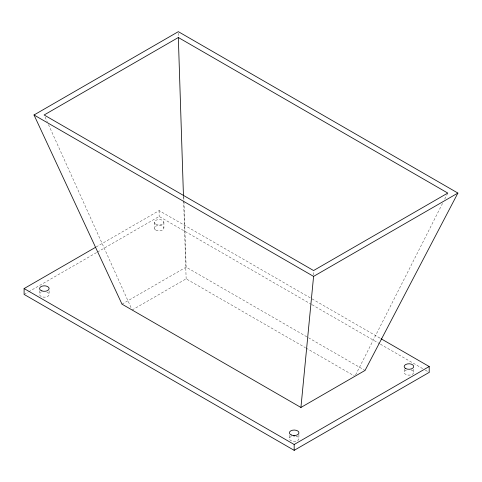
<?xml version="1.0" encoding="UTF-8"?>
<svg xmlns="http://www.w3.org/2000/svg" width="482" height="482" viewBox="0 0 482 482"><rect width="100%" height="100%" fill="white"/><g stroke="black" fill="none" stroke-linecap="round" stroke-linejoin="round"><path stroke-width="0.36" stroke-dasharray="2.41 1.81" d="M313.167 275.029L313.511 271.288M355.614 374.936L442.669 203.133M444.711 199.102L447.772 193.065M96.159 246.965L159.132 210.61L311.414 298.527M24.1 294.418L27.998 292.17M28.643 291.791L96.81 252.435M97.46 252.062L159.132 216.454L311.414 304.371M122 304.16L186.142 267.13L307.811 337.376M132.128 310.01L186.142 278.825L305.407 347.679M312.065 298.9L380.394 338.352M312.065 304.751L379.744 343.823M380.394 344.202L422.696 368.622M425.299 370.122L429.203 372.381M308.462 337.749L365.061 370.429M306.058 348.058L354.282 375.9M45.073 117.036L47.23 121.826M48.465 124.561L131.508 308.643M178.388 33.162L178.509 36.927M183.823 197.168L183.949 200.928M183.973 201.681L186.142 267.13M183.467 196.132L183.588 199.891M183.612 200.639L186.142 278.825M413.719 369.296L413.719 372.218M404.181 368.881L404.181 372.538M298.912 434.662L298.912 438.319M289.429 435.318L289.429 438.975M163.91 222.244L163.91 228.094M159.132 210.61L159.132 216.454M154.361 222.359L154.361 228.209M49.128 290.833L49.128 294.484M39.584 290.694L39.584 294.351M411.098 369.917A4.772 2.753 0 0 1 412.779 374.026A4.772 2.753 0 0 1 405.476 374.267A4.772 2.753 0 0 1 406.332 370.074M296.05 436.114A4.772 2.753 0 0 1 298.165 440.156A4.772 2.753 0 0 1 290.905 440.656A4.772 2.753 0 0 1 291.309 436.439M46.844 292.062A4.772 2.753 0 0 1 48.2 296.05A4.772 2.753 0 0 1 41.199 296.484A4.772 2.753 0 0 1 41.06 292.423M155.831 224.293A4.772 2.753 0 0 0 163.772 222.961A4.772 2.753 0 0 0 157.807 219.653A4.772 2.753 0 0 0 155.831 224.293M155.831 230.137A4.772 2.753 0 0 0 163.772 228.811A4.772 2.753 0 0 0 157.807 225.504A4.772 2.753 0 0 0 155.831 230.137"/><path stroke-width="0.72" d="M300.925 407.465L313.583 276.385L457.9 193.065L178.334 31.661L34.017 114.981L122 304.16L300.925 407.465L365.061 370.429L457.9 193.065M178.334 37.506L44.145 114.981L313.583 270.541L447.772 193.065L178.334 37.506L183.467 196.132M381.045 338.732L429.203 366.531L429.203 372.381L294.171 450.339L24.1 294.418L24.1 288.567L95.514 247.338M24.1 288.567L294.171 444.494L429.203 366.531M34.017 114.981L313.583 276.385M294.171 444.494L294.171 450.339M293.598 435.909A4.772 2.753 0 0 1 294.845 435.921M405.772 368.591A4.772 2.753 0 0 0 413.622 367.091A4.772 2.753 0 0 0 407.453 363.916A4.772 2.753 0 0 0 405.772 368.591M291.218 434.969A4.772 2.753 0 0 0 298.894 433.191A4.772 2.753 0 0 0 292.393 430.239A4.772 2.753 0 0 0 291.218 434.969M41.868 290.923A4.772 2.753 0 0 0 49.128 288.64A4.772 2.753 0 0 0 42.073 286.151A4.772 2.753 0 0 0 41.868 290.923"/></g></svg>
